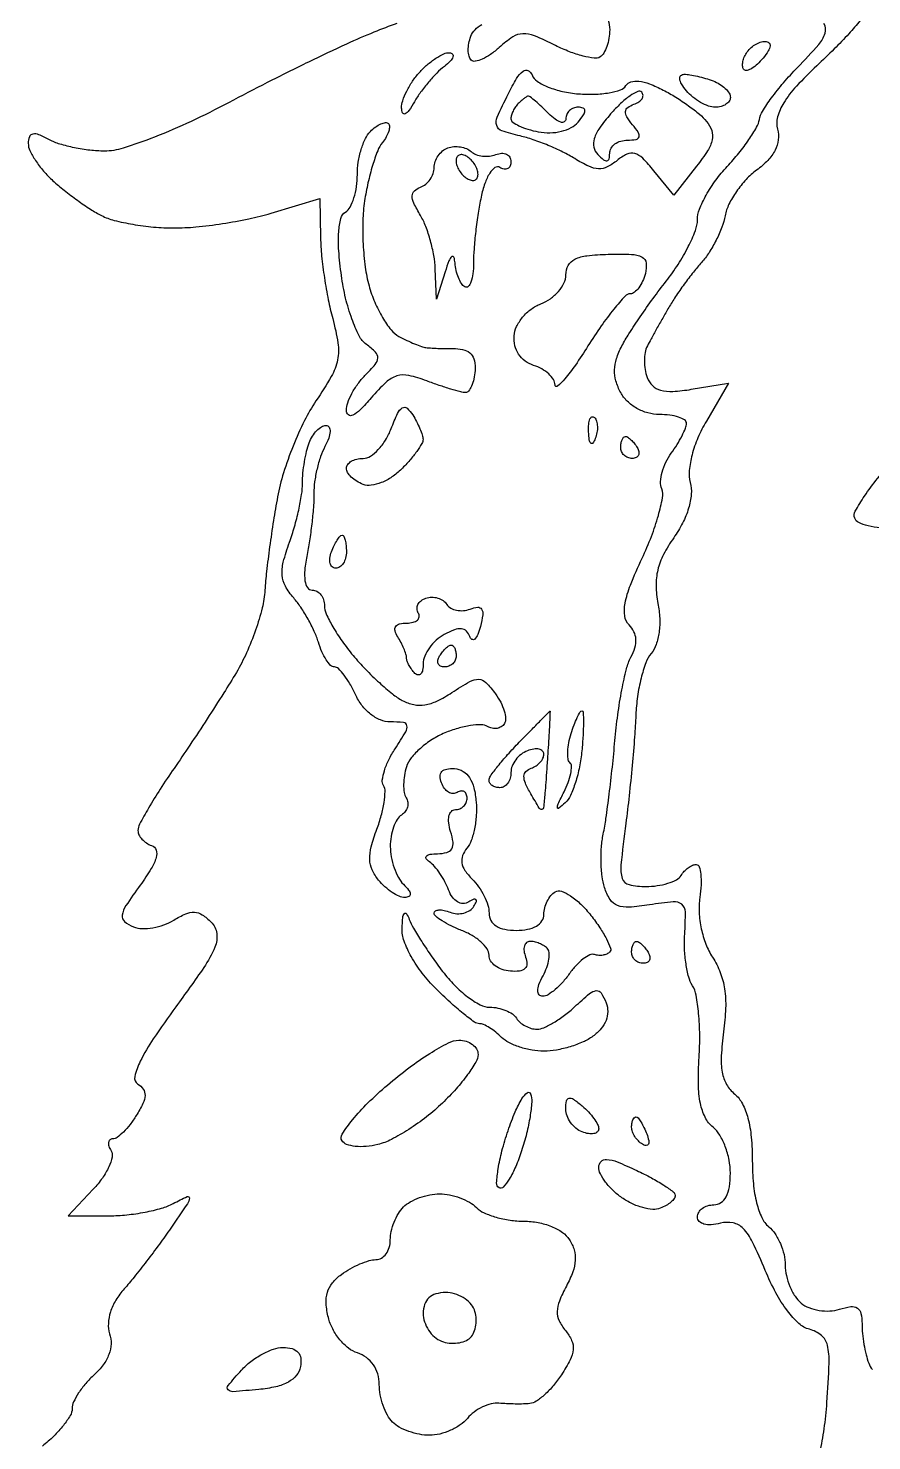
# Model space of a CAD drawing. Extents: x 0 to 102, y 0 to 135.
# Drawn here: x 8.12 to 14.63, y 97.08 to 107.97 of the extents above; entities that cross this region are included whole.
import ezdxf

# ---------------------------------------------------------------- set-up
doc = ezdxf.new("R2010")
doc.units = 0
doc.header["$MEASUREMENT"] = 0

msp = doc.modelspace()

# ---------------------------------------------------------------- linework, layer by layer
for points in [[(10.96507, 108.003513, 0.007412), (10.7865, 107.934819, 0.012709), (10.576501, 107.844177, 0.004603), (10.28297, 107.705236, 0.004561), (9.96427, 107.547168, 0.005415), (9.666354, 107.391928, -0.013749), (9.377325, 107.247392, -0.016186), (9.095922, 107.127141, -0.01592), (8.853107, 107.041348, -0.077102), (8.709042, 107.019, -0.02871), (8.597442, 107.025413, -0.022246), (8.477231, 107.044726, -0.02272), (8.366373, 107.072939, -0.049228), (8.285238, 107.106577, 0.02431), (8.203589, 107.145294, 0.141174), (8.156723, 107.150645, 0.267285), (8.130714, 107.129215, 0.090058), (8.1216, 107.079024, 0.112279), (8.13433, 107.023051, 0.034007), (8.177515, 106.946784, 0.032167), (8.239101, 106.865355, 0.030057), (8.31195, 106.790519, 0.017349), (8.398307, 106.717178, 0.012021), (8.500666, 106.640116, 0.012138), (8.602691, 106.570763, 0.02429), (8.687088, 106.521972, 0.056324), (8.783549, 106.485325, 0.020376), (8.92711, 106.454757, 0.019906), (9.088402, 106.433794, 0.022363), (9.244693, 106.4268, 0.02388), (9.41467, 106.434923, 0.013652), (9.618633, 106.460098, 0.013615), (9.822874, 106.496701, 0.021946), (9.994153, 106.540153), (10.370798, 106.653507), (10.375923, 106.349803, 0.021243), (10.384198, 106.21056, 0.011813), (10.405479, 106.041829, 0.011766), (10.435127, 105.871776, 0.018622), (10.469339, 105.727857, -0.029185), (10.509824, 105.540007, -0.088773), (10.506811, 105.409945, -0.079818), (10.458485, 105.281378, -0.020674), (10.340558, 105.093357, 0.035486), (10.25163, 104.941782, 0.019625), (10.163992, 104.745744, 0.019485), (10.090396, 104.539128, 0.029551), (10.044305, 104.3541, 0.007138), (10.012639, 104.170482, 0.005422), (9.982991, 103.968377, 0.005484), (9.959311, 103.778153, 0.012745), (9.94677, 103.635, -0.045932), (9.925454, 103.497412, -0.0222), (9.874464, 103.326474, -0.021802), (9.805099, 103.151736, -0.029189), (9.726394, 103.0005, -0.006356), (9.629194, 102.842289, -0.003141), (9.501939, 102.643716, -0.003116), (9.367313, 102.439317, -0.004551), (9.245985, 102.261118, 0.008498), (9.13935, 102.101808, 0.011693), (9.049376, 101.954889, 0.008478), (8.979786, 101.830229, 0.123673), (8.9676, 101.781718, 0.118017), (8.975441, 101.748961, 0.067814), (8.998664, 101.7154, 0.061742), (9.032915, 101.686154, 0.061308), (9.07335, 101.666073, -0.229352), (9.107603, 101.631546, -0.154251), (9.108983, 101.575016, -0.068641), (9.070399, 101.488323, -0.017943), (8.985248, 101.361612, 0.010385), (8.875174, 101.203042, 0.106646), (8.84622, 101.129171, 0.263696), (8.86417, 101.08069, 0.083729), (8.933004, 101.040037, 0.085614), (8.999506, 101.026861, 0.04697), (9.082575, 101.032609, 0.045013), (9.168302, 101.054766, 0.053892), (9.243325, 101.091059, -0.035156), (9.335607, 101.14004, -0.117558), (9.402517, 101.152467, -0.133487), (9.462869, 101.132748, -0.05109), (9.531959, 101.076498, -0.164643), (9.575376, 100.988655, -0.132788), (9.561509, 100.883695, -0.052473), (9.475253, 100.725891, -0.007376), (9.259386, 100.423409, 0.010513), (9.085716, 100.176799, 0.034117), (8.985604, 100.00369, 0.056163), (8.94342, 99.885904, 0.322789), (8.967343, 99.828159, -0.106358), (9.008807, 99.788314, -0.162411), (9.022064, 99.740667, -0.100632), (9.00582, 99.677377, -0.026615), (8.955047, 99.585538, -0.025573), (8.906803, 99.51642, -0.032233), (8.855079, 99.458033, -0.033831), (8.806946, 99.416346, -0.16295), (8.773057, 99.405, 0.171212), (8.751528, 99.397405, 0.189595), (8.74065, 99.378309, 0.119487), (8.74344, 99.348968, 0.055286), (8.759971, 99.314137, -0.194794), (8.768331, 99.265081, -0.054159), (8.742993, 99.189677, -0.046079), (8.693008, 99.103277, -0.034418), (8.623316, 99.018037), (8.430506, 98.8128), (8.746915, 98.8128, 0.025819), (8.88099, 98.819728, 0.021504), (9.022187, 98.840527, 0.02204), (9.149972, 98.870896, 0.05355), (9.239694, 98.907191, -0.014114), (9.346961, 98.96076, -0.581667), (9.364052, 98.948592, -0.12317), (9.348412, 98.905302, -0.002632), (9.220291, 98.716841, -0.007489), (9.133394, 98.594423, -0.005586), (9.034044, 98.461942, -0.005648), (8.937574, 98.339149, -0.012771), (8.861173, 98.248947, 0.046118), (8.797167, 98.162281, 0.057742), (8.755657, 98.071434, 0.064744), (8.739216, 97.983059, 0.090738), (8.749311, 97.903592, -0.087656), (8.759861, 97.824408, -0.07944), (8.743372, 97.743458, -0.070213), (8.699698, 97.663454, -0.048876), (8.630396, 97.587182, 0.031515), (8.565186, 97.520232, 0.033094), (8.510054, 97.446653, 0.035096), (8.471508, 97.377208, 0.109575), (8.46, 97.325328, -0.136101), (8.445242, 97.272115, -0.032856), (8.392616, 97.196298, -0.031317), (8.318414, 97.114224, -0.026656), (8.230608, 97.037241, 0.017838)], [(12.593369, 108.029451, -0.079844), (12.6054, 107.954593, -0.041429), (12.599903, 107.88837, -0.043611), (12.583567, 107.825128, -0.047769), (12.55962, 107.77365, -0.122187), (12.531076, 107.744451, -0.172546), (12.485957, 107.734747, -0.030447), (12.399565, 107.751429, -0.029849), (12.296193, 107.784691, -0.022942), (12.18775, 107.832712, 0.017097), (12.024301, 107.907386, 0.107608), (11.93464, 107.923698, 0.140016), (11.857704, 107.898828, 0.036189), (11.753955, 107.817772, -0.03144), (11.687026, 107.764453, -0.047511), (11.622227, 107.727789, -0.059545), (11.568396, 107.711079, -0.246689), (11.53693, 107.72087, -0.138157), (11.520472, 107.750236, -0.056199), (11.514756, 107.796108, -0.049861), (11.519494, 107.84984, -0.044734), (11.534793, 107.903651, -0.101834), (11.566748, 107.953573, -0.06679), (11.620656, 107.995851, -0.063256)], [(14.538129, 108.024825, -0.007708), (14.449056, 107.923682, -0.012327), (14.336711, 107.805976, -0.008393), (14.203477, 107.677489, 0.018328), (14.044979, 107.518442, 0.047922), (13.947286, 107.390264, 0.071228), (13.899899, 107.282201, 0.132472), (13.899174, 107.187202, -0.092946), (13.904961, 107.105152, -0.089465), (13.88086, 107.025377, -0.074523), (13.825368, 106.947749, -0.042711), (13.738343, 106.872031, 0.047668), (13.657311, 106.800106, 0.036067), (13.582716, 106.707388, 0.03694), (13.524939, 106.609128, 0.067167), (13.495372, 106.520963, -0.043433), (13.470188, 106.432134, -0.02616), (13.425971, 106.331875, -0.026081), (13.371153, 106.236096, -0.040918), (13.313487, 106.160831, 0.016892), (13.250698, 106.086555, 0.009782), (13.180081, 105.993361, 0.009769), (13.112833, 105.897009, 0.016177), (13.060379, 105.812867, 0.002258), (13.014278, 105.73246, 0.001961), (12.966673, 105.64778, 0.001973), (12.924183, 105.570787, 0.005801), (12.895767, 105.51735, 0.075284), (12.878646, 105.466847, 0.042298), (12.872681, 105.402207, 0.041066), (12.877752, 105.334377, 0.052475), (12.893948, 105.273874, 0.110068), (12.935487, 105.211248, 0.126921), (12.997767, 105.176134, 0.081141), (13.091731, 105.166804, 0.024484), (13.234773, 105.18288), (13.522748, 105.229612), (13.350771, 104.938132, 0.032404), (13.285462, 104.809006, 0.036526), (13.240355, 104.677512, 0.040153), (13.218891, 104.557636, 0.088402), (13.226251, 104.465174, -0.085487), (13.234051, 104.373869, -0.05107), (13.213694, 104.266511, -0.045468), (13.167869, 104.151885, -0.036913), (13.099235, 104.038669, 0.036268), (13.020907, 103.909838, 0.059162), (12.976435, 103.790084, 0.062538), (12.96266, 103.668132, 0.046274), (12.976888, 103.53301, -0.038017), (12.990847, 103.418592, -0.0448), (12.986033, 103.309611, -0.049999), (12.963697, 103.215736, -0.090046), (12.92498, 103.147023, 0.086086), (12.883937, 103.075503, 0.026406), (12.847431, 102.955977, 0.02556), (12.820044, 102.815482, 0.025428), (12.807076, 102.672684, -0.009108), (12.797334, 102.504714, -0.004031), (12.778646, 102.283319, -0.003988), (12.755078, 102.049017, -0.005364), (12.729768, 101.83725, 0.00592), (12.691799, 101.516544, 0.103944), (12.702315, 101.412925, 0.267245), (12.754765, 101.365012, 0.05454), (12.884671, 101.3508, 0.035655), (12.972083, 101.357041, 0.040126), (13.054235, 101.375651, 0.044003), (13.120219, 101.402846, 0.135404), (13.1553, 101.4354, -0.050346), (13.180116, 101.467762, -0.04777), (13.211307, 101.495149, -0.051402), (13.243868, 101.513894, -0.105298), (13.272541, 101.52, -0.326557), (13.295192, 101.50344, -0.049958), (13.307466, 101.445399, -0.039907), (13.309828, 101.363397, -0.023694), (13.300222, 101.266041, 0.049903), (13.294887, 101.150143, 0.039109), (13.311448, 101.025307, 0.039376), (13.347001, 100.905636, 0.053186), (13.398474, 100.805245, -0.05469), (13.457801, 100.688673, -0.053607), (13.490939, 100.561228, -0.045702), (13.499262, 100.412567, -0.025207), (13.483649, 100.231074, 0.019867), (13.46574, 100.04604, 0.058362), (13.47338, 99.918493, 0.085087), (13.507014, 99.82525, 0.090778), (13.56925, 99.750911, -0.102471), (13.62852, 99.676687, -0.052943), (13.67097, 99.565204, -0.041726), (13.696862, 99.418454, -0.022812), (13.7052, 99.2358, 0.023201), (13.713403, 99.059119, 0.038066), (13.738559, 98.911582, 0.046448), (13.778373, 98.798239, 0.112328), (13.8321, 98.7282, -0.073891), (13.880705, 98.673948, -0.044567), (13.921723, 98.597777, -0.043604), (13.949646, 98.512876, -0.057711), (13.959, 98.4321, 0.056081), (13.968061, 98.351571, 0.043335), (13.995084, 98.267413, 0.044499), (14.034783, 98.192309, 0.075864), (14.08184, 98.139369, 0.081783), (14.141603, 98.104392, 0.052308), (14.219491, 98.083522, 0.051047), (14.30256, 98.078926, 0.065242), (14.37794, 98.092411, -0.041503), (14.464697, 98.112211, -0.181789), (14.515159, 98.10102, -0.199741), (14.542904, 98.060346, -0.051125), (14.5512, 97.97942, 0.025157), (14.55493, 97.905341, 0.016983), (14.566284, 97.821474, 0.017135), (14.582847, 97.740928, 0.032346), (14.602551, 97.677619, 0.070559), (14.630986, 97.62646, 0.063449)], [(14.225677, 96.988421, 0.022634), (14.259388, 97.169672, 0.016607), (14.280907, 97.373041, 0.008267), (14.297881, 97.677607, 0.068215), (14.284465, 97.815376, 0.162578), (14.237646, 97.890782, 0.1097), (14.146796, 97.937424, -0.122161), (14.064438, 97.982298, -0.045941), (13.975547, 98.080246, -0.038287), (13.886952, 98.218889, -0.024558), (13.805052, 98.391523, 0.014162), (13.707036, 98.609723, 0.078025), (13.633806, 98.715341, 0.154762), (13.556774, 98.757597, 0.113083), (13.458598, 98.754595, -0.045664), (13.3891, 98.743057, -0.085384), (13.332516, 98.748569, -0.129498), (13.296015, 98.769712, -0.199643), (13.2822, 98.802933, -0.133328), (13.29198, 98.838957, -0.100509), (13.319477, 98.86965, -0.087528), (13.360608, 98.890302, -0.072803), (13.4091, 98.8974, 0.149189), (13.463483, 98.913996, 0.125119), (13.503825, 98.959124, 0.084072), (13.528297, 99.034797, 0.036272), (13.536, 99.140841, 0.048617), (13.526122, 99.242187, 0.041623), (13.496732, 99.345361, 0.043623), (13.453577, 99.435179, 0.085956), (13.402321, 99.495226, -0.103505), (13.341693, 99.571471, -0.067449), (13.305034, 99.67821, -0.046727), (13.289741, 99.826525, -0.017833), (13.295208, 100.034335, 0.01819), (13.299636, 100.207325, 0.020616), (13.291008, 100.373061, 0.020327), (13.27229, 100.512029, 0.097571), (13.243604, 100.586194, -0.07651), (13.21476, 100.652401, -0.027176), (13.193802, 100.753809, -0.026221), (13.182548, 100.869425, -0.02797), (13.183835, 100.983101, 0.019041), (13.188825, 101.154151, 0.220155), (13.160826, 101.213271, 0.200966), (13.096023, 101.233207, 0.01567), (12.91258, 101.20931, -0.022792), (12.754702, 101.191026, -0.109835), (12.66583, 101.204373, -0.159898), (12.608624, 101.251106, -0.065438), (12.565559, 101.343054, -0.046767), (12.546928, 101.428837, -0.02412), (12.539, 101.53849, -0.023749), (12.541697, 101.652981, -0.033021), (12.555706, 101.754551, 0.015233), (12.576811, 101.8756, 0.004546), (12.601686, 102.061442, 0.004555), (12.625833, 102.27075, 0.004913), (12.645511, 102.475256, -0.012543), (12.667703, 102.674033, -0.013594), (12.699388, 102.866153, -0.013172), (12.735259, 103.028865, -0.062097), (12.76954, 103.117945, 0.050442), (12.799724, 103.19125, 0.086876), (12.807374, 103.256627, 0.099), (12.792276, 103.314737, 0.083657), (12.755395, 103.366565, -0.163567), (12.721164, 103.435459, -0.082446), (12.723877, 103.533573, -0.047722), (12.765298, 103.673638, -0.013782), (12.855442, 103.880777, 0.017831), (12.927215, 104.049421, 0.022543), (12.980784, 104.210189, 0.021417), (13.013066, 104.34578, 0.140236), (13.006999, 104.414745, -0.107265), (12.998401, 104.470614, -0.049452), (13.01017, 104.543616, -0.045833), (13.038452, 104.62103, -0.047411), (13.080111, 104.691064, 0.018479), (13.125086, 104.757598, 0.020907), (13.163088, 104.824642, 0.020665), (13.19039, 104.883779, 0.098112), (13.1976, 104.92017, 0.257325), (13.183103, 104.946474, 0.061643), (13.136346, 104.968499, 0.048195), (13.068961, 104.983622, 0.031126), (12.989077, 104.9886, -0.06707), (12.899528, 105.000666, -0.061821), (12.813669, 105.036096, -0.063312), (12.740957, 105.09038, -0.078068), (12.69, 105.1578, -0.053118), (12.653738, 105.247219, -0.076369), (12.642961, 105.331834, -0.072203), (12.65796, 105.41925, -0.042249), (12.699265, 105.51735, -0.02181), (12.753921, 105.611369, -0.007537), (12.840719, 105.74234, -0.007472), (12.940839, 105.883991, -0.008606), (13.040641, 106.015974, 0.023581), (13.133098, 106.14617, 0.024783), (13.211242, 106.282403, 0.025427), (13.266482, 106.405971, 0.09265), (13.2822, 106.490071, -0.09568), (13.297738, 106.570523, -0.031968), (13.349607, 106.679152, -0.030459), (13.423851, 106.79491, -0.03038), (13.51167, 106.900896, 0.017966), (13.600868, 107.003267, 0.020019), (13.679159, 107.108248, 0.019793), (13.738305, 107.202343, 0.091451), (13.75961, 107.262726, -0.101393), (13.782875, 107.324744, -0.017777), (13.853275, 107.428415, -0.018639), (13.946106, 107.545739, -0.015785), (14.052534, 107.662718, 0.010595), (14.217682, 107.840493, 0.108977), (14.266348, 107.927435, 0.205956), (14.257837, 108.002414, 0.05413)]]:
    msp.add_lwpolyline(points, format="xyb")
for points in [[(13.805152, 107.865, -0.176123), (13.833319, 107.854761, -0.256649), (13.842687, 107.830679, -0.110288), (13.82799, 107.790557, -0.030483), (13.788103, 107.736056, -0.030935), (13.744289, 107.689454, -0.05004), (13.701152, 107.656361, -0.066988), (13.664823, 107.640112, -0.274667), (13.642373, 107.645827, -0.161573), (13.631624, 107.66725, -0.069134), (13.631411, 107.699675, -0.058241), (13.640952, 107.737386, -0.04739), (13.659421, 107.774771, -0.0641), (13.687423, 107.809286, -0.051744), (13.725232, 107.838495, -0.053409), (13.766615, 107.858366, -0.085443)], [(11.370662, 107.777709, -0.20794), (11.393107, 107.767168, -0.278545), (11.397007, 107.745536, -0.104162), (11.375296, 107.711852, -0.032914), (11.330259, 107.671959, 0.034194), (11.272295, 107.620352, 0.018343), (11.207794, 107.549471, 0.018184), (11.147022, 107.472012, 0.027053), (11.100181, 107.3997, -0.019298), (11.057534, 107.33157, -0.129734), (11.027671, 107.305647, -0.430818), (11.008715, 107.312711, -0.095061), (11.000573, 107.350739, -0.087025), (11.009312, 107.40771, -0.034442), (11.039884, 107.481103, -0.032788), (11.084621, 107.557615, -0.035244), (11.138012, 107.625689, -0.030789), (11.198423, 107.684699, -0.033345), (11.264108, 107.734163, -0.035435), (11.325577, 107.768381, -0.117065)], [(12.006376, 107.606347, 0.153587), (12.046594, 107.557364, 0.048255), (12.13163, 107.512865, 0.042666), (12.242612, 107.478485, 0.034532), (12.366014, 107.460329, 0.027176), (12.488843, 107.457539, 0.035004), (12.601129, 107.468988, 0.037612), (12.68974, 107.49131, 0.175586), (12.730365, 107.523469, -0.185874), (12.769131, 107.552918, -0.10017), (12.829781, 107.55793, -0.063691), (12.912721, 107.537242, -0.026405), (13.018213, 107.489568, -0.02011), (13.11514, 107.434397, -0.017093), (13.212864, 107.368701, -0.017433), (13.297757, 107.302692, -0.045607), (13.352245, 107.248038, -0.091544), (13.392029, 107.176937, -0.137291), (13.395894, 107.106347, -0.088927), (13.360803, 107.022315, -0.023394), (13.275779, 106.903152), (13.099291, 106.678785), (12.946642, 106.867299, 0.025265), (12.859763, 106.964149, 0.129375), (12.798037, 107.000463, 0.182443), (12.738132, 106.995271, 0.061415), (12.663058, 106.947146, -0.057462), (12.586919, 106.897487, -0.127027), (12.519562, 106.883101, -0.101025), (12.443675, 106.901964, -0.028395), (12.336112, 106.960975, 0.025985), (12.244684, 107.011708, 0.015501), (12.13124, 107.062866, 0.015497), (12.014753, 107.106932, 0.025806), (11.913927, 107.135821, -0.02277), (11.773398, 107.175167, -0.248962), (11.734117, 107.216145, -0.175699), (11.73876, 107.280899, -0.010829), (11.822503, 107.458283, -0.017214), (11.887967, 107.578925, -0.090565), (11.937022, 107.635741, -0.290891), (11.975046, 107.640009, -0.185525)], [(13.180322, 107.6112, -0.040834), (13.223375, 107.607678, -0.016054), (13.281809, 107.596116, -0.015764), (13.344492, 107.579509, -0.018978), (13.402181, 107.559849, -0.045844), (13.453376, 107.53461, -0.052351), (13.496691, 107.501389, -0.059761), (13.526375, 107.465609, -0.144282), (13.536, 107.432949, -0.15213), (13.527026, 107.404137, -0.098254), (13.501766, 107.379592, -0.08107), (13.464018, 107.363035, -0.062978), (13.419459, 107.3574, -0.086594), (13.367203, 107.366518, -0.04354), (13.306215, 107.394677, -0.041499), (13.246509, 107.435744, -0.048188), (13.1976, 107.4843, -0.032471), (13.159567, 107.536705, -0.1073), (13.145058, 107.576564, -0.244702), (13.153759, 107.600803, -0.188738)], [(12.852769, 107.472099, 0.322708), (12.821662, 107.478583, 0.04718), (12.762102, 107.445024, 0.038708), (12.689468, 107.385711, 0.023238), (12.612548, 107.305132, 0.024557), (12.527276, 107.196742, 0.077574), (12.48615, 107.114286, 0.130227), (12.482935, 107.048478, 0.144805), (12.51323, 106.99273, 0.026806), (12.557537, 106.952935, 0.197327), (12.58425, 106.945005, 0.32094), (12.600517, 106.959337, 0.056931), (12.6054, 107.00208, -0.13417), (12.615979, 107.040794, -0.100455), (12.64572, 107.073779, -0.087241), (12.690207, 107.095974, -0.072312), (12.742659, 107.1036, 0.037264), (12.808883, 107.108542, 0.283783), (12.831724, 107.12786, 0.229616), (12.827238, 107.160731, 0.026423), (12.781428, 107.222273, -0.03274), (12.737267, 107.283189, -0.158858), (12.726977, 107.324047, -0.224106), (12.744131, 107.354766, -0.069674), (12.792219, 107.379891, 0.057252), (12.8305, 107.398701, 0.105047), (12.855084, 107.423042, 0.154654), (12.8623, 107.448701, 0.178945)], [(11.978957, 107.442, 0.134849), (11.967071, 107.438735, 0.02163), (11.946741, 107.425433, 0.022582), (11.923618, 107.407195, 0.018106), (11.9004, 107.3856, 0.046772), (11.878814, 107.359548, 0.037364), (11.860567, 107.327955, 0.038614), (11.848052, 107.295867, 0.073804), (11.844, 107.268562, 0.242382), (11.8574, 107.242545, 0.043336), (11.90597, 107.213891, 0.038312), (11.974153, 107.187462, 0.026086), (12.054963, 107.167597, 0.053014), (12.144431, 107.160158, 0.05411), (12.232827, 107.171813, 0.058895), (12.308879, 107.200167, 0.101234), (12.361422, 107.242334, 0.022603), (12.40393, 107.298539, 0.150537), (12.4143, 107.331652, 0.319449), (12.400844, 107.350752, 0.084866), (12.361959, 107.3574, 0.094386), (12.325712, 107.350496, 0.09673), (12.294894, 107.330774, 0.098961), (12.274265, 107.301344, 0.103894), (12.267, 107.266757, -0.262054), (12.254751, 107.244992, -0.216722), (12.227948, 107.241793, -0.08714), (12.185199, 107.264151, -0.032428), (12.134057, 107.309057, 0.007767), (12.08151, 107.359996, 0.011426), (12.033658, 107.402948, 0.006893), (11.992608, 107.437163, 0.171928)], [(10.898666, 107.231134, -0.209587), (10.907489, 107.208533, -0.066246), (10.9011, 107.172035, -0.0531), (10.88214, 107.128613, -0.03765), (10.852405, 107.084494, 0.074625), (10.816185, 107.021138, 0.018577), (10.777029, 106.908015, 0.018574), (10.741472, 106.773772, 0.017697), (10.715317, 106.635083, 0.031139), (10.701652, 106.481504, 0.019769), (10.703995, 106.301861, 0.019848), (10.72036, 106.125006, 0.034374), (10.74977, 105.980428, 0.032944), (10.793493, 105.854936, 0.033231), (10.853216, 105.736653, 0.03518), (10.91909, 105.641255, 0.10153), (10.980552, 105.590138, 0.012368), (11.04047, 105.559953, 0.012798), (11.101136, 105.533128, 0.012593), (11.15475, 105.512607, 0.052456), (11.18835, 105.504543, 0.019019), (11.223113, 105.501311, 0.004499), (11.28132, 105.498651, 0.004624), (11.348323, 105.496813, 0.004544), (11.415742, 105.4962, -0.072082), (11.487744, 105.485766, -0.139316), (11.536521, 105.454866, -0.135492), (11.562593, 105.402232, -0.066539), (11.566939, 105.327, -0.034024), (11.557595, 105.262201, -0.050101), (11.539992, 105.207503, -0.062975), (11.517464, 105.169684, -0.230919), (11.493104, 105.1578, -0.065253), (11.456642, 105.162579, -0.008262), (11.380167, 105.184335, -0.009579), (11.289869, 105.213544, -0.007828), (11.194421, 105.248133, 0.036649), (11.05641, 105.289326, 0.129414), (10.96473, 105.2856, 0.115061), (10.880698, 105.236689, 0.026055), (10.765914, 105.116515, -0.017371), (10.681325, 105.02482, -0.081043), (10.623387, 104.982645, -0.299355), (10.590784, 104.986386, -0.222261), (10.575, 105.02014, -0.085769), (10.585076, 105.078445, -0.036862), (10.617083, 105.15091, -0.035083), (10.66344, 105.22489, -0.038896), (10.718263, 105.288977, 0.020762), (10.797605, 105.375197, 0.166033), (10.817023, 105.424775, 0.212543), (10.799568, 105.469168, 0.036504), (10.728897, 105.529221, -0.119537), (10.673804, 105.594433, -0.028968), (10.617715, 105.725047, -0.028074), (10.569224, 105.886623, -0.024692), (10.53665, 106.059677, -0.015656), (10.516499, 106.250215, -0.034666), (10.515804, 106.396273, -0.045505), (10.532073, 106.500052, -0.195115), (10.568316, 106.549569, 0.134049), (10.603434, 106.587212, 0.04442), (10.632785, 106.65753, 0.040489), (10.652864, 106.744974, 0.036208), (10.6596, 106.837873, -0.038362), (10.666986, 106.933996, -0.034888), (10.689007, 107.03105, -0.036685), (10.721255, 107.115138, -0.08668), (10.75971, 107.16987, -0.036958), (10.800887, 107.205371, -0.055653), (10.841824, 107.229162, -0.072995), (10.876509, 107.238743, -0.231295)], [(11.537059, 107.015036, 0.096402), (11.57389, 106.992542, 0.059446), (11.6234, 106.980567, 0.056577), (11.677334, 106.980269, 0.064815), (11.727409, 106.992362, -0.076139), (11.771969, 107.002066, -0.124512), (11.809751, 106.994983, -0.152158), (11.834717, 106.972412, -0.134231), (11.844, 106.938458, -0.097225), (11.837414, 106.904907, -0.174824), (11.818857, 106.88433, -0.170759), (11.791072, 106.880058, -0.09223), (11.758406, 106.892714, 0.302127), (11.720874, 106.891466, 0.096439), (11.6805, 106.848855, 0.059065), (11.642693, 106.770226, 0.030651), (11.61371, 106.665057, 0.013671), (11.591111, 106.541069, 0.009553), (11.572147, 106.400227, 0.009645), (11.559146, 106.264428, 0.019711), (11.555215, 106.157481, -0.028268), (11.550676, 106.07328, -0.058955), (11.535842, 106.009386, -0.111477), (11.513922, 105.975034, -0.346547), (11.488411, 105.972123, -0.112387), (11.461928, 105.998187, -0.045018), (11.438325, 106.04357, -0.041606), (11.420778, 106.099027, -0.041121), (11.412567, 106.156843, 0.063158), (11.404288, 106.201074, 0.543596), (11.388326, 106.205385, 0.119147), (11.366018, 106.172888, 0.01362), (11.3364, 106.0884), (11.268666, 105.8769), (11.260233, 106.110698, 0.035008), (11.249313, 106.21329, 0.023445), (11.223213, 106.32843, 0.023646), (11.18721, 106.438144, 0.042274), (11.14605, 106.523601, -0.021008), (11.095512, 106.618044, -0.112809), (11.0826, 106.674545, -0.209739), (11.099309, 106.712626, -0.099419), (11.14605, 106.741003, 0.085886), (11.186473, 106.764084, 0.067601), (11.220736, 106.801185, 0.067546), (11.243886, 106.846117, 0.085425), (11.2518, 106.8921, -0.085339), (11.259712, 106.938119, -0.067259), (11.282864, 106.983155, -0.067287), (11.317127, 107.020414, -0.08557), (11.35755, 107.043675, -0.070562), (11.403478, 107.053491, -0.05703), (11.453903, 107.051257, -0.058561), (11.501011, 107.037955, -0.087296)], [(11.5056, 106.9767, 0.076764), (11.47325, 106.99039, 0.154201), (11.445851, 106.988776, 0.186277), (11.427704, 106.97243, 0.117858), (11.421, 106.944386, 0.085235), (11.427221, 106.908158, 0.053414), (11.445851, 106.869278, 0.051777), (11.473238, 106.833773, 0.064269), (11.5056, 106.8075, 0.076764), (11.53795, 106.79381, 0.154201), (11.565349, 106.795424, 0.186277), (11.583496, 106.81177, 0.117858), (11.5902, 106.839814, 0.085235), (11.583979, 106.876042, 0.053414), (11.565349, 106.914922, 0.051777), (11.537962, 106.950427, 0.064269)], [(12.594355, 106.223609, -0.014236), (12.774382, 106.223059, -0.112002), (12.854746, 106.202145, -0.250544), (12.886208, 106.156367, -0.091992), (12.880355, 106.075559, -0.042007), (12.859206, 106.015724, -0.053143), (12.82957, 105.965131, -0.063102), (12.796421, 105.930401, -0.172337), (12.764888, 105.9192, 0.211229), (12.724169, 105.901194, 0.013793), (12.638091, 105.801157, 0.01814), (12.540064, 105.671314, 0.012418), (12.437963, 105.51735, -0.010785), (12.340875, 105.369903, -0.023918), (12.25927, 105.262933, -0.042816), (12.203186, 105.206816, -0.632133), (12.184007, 105.215549, 0.138145), (12.171413, 105.257661, 0.065599), (12.134801, 105.301466, 0.057545), (12.081466, 105.340243, 0.051634), (12.018754, 105.367537, -0.081413), (11.952936, 105.400954, -0.088189), (11.903317, 105.452888, -0.087442), (11.874346, 105.519138, -0.078407), (11.868251, 105.59394, -0.093447), (11.887572, 105.666124, -0.061474), (11.934158, 105.738695, -0.059135), (11.999479, 105.800678, -0.069544), (12.074196, 105.841708, 0.06286), (12.147933, 105.880932, 0.061039), (12.210432, 105.937584, 0.066188), (12.252854, 106.002287, 0.112113), (12.267233, 106.065156, -0.124733), (12.28578, 106.13787, -0.156714), (12.335821, 106.18562, -0.086163), (12.430324, 106.212711, -0.020468)], [(11.086162, 104.985733, -0.020053), (11.116284, 104.933591, -0.020402), (11.141946, 104.879496, -0.020681), (11.16032, 104.8308, -0.074896), (11.165905, 104.79825, -0.140458), (11.156834, 104.76397, -0.021467), (11.117681, 104.7043, -0.022587), (11.063876, 104.636217, -0.017863), (10.999919, 104.567519, -0.049224), (10.926352, 104.507168, -0.052518), (10.843931, 104.463868, -0.058653), (10.76531, 104.442817, -0.128411), (10.703819, 104.44967, -0.047595), (10.65454, 104.474179, -0.053459), (10.612841, 104.506774, -0.060807), (10.584312, 104.542122, -0.140307), (10.575, 104.574651, -0.166881), (10.584895, 104.603472, -0.095172), (10.612892, 104.628008, -0.07603), (10.654654, 104.644594, -0.056632), (10.703994, 104.6502, 0.145097), (10.759736, 104.666724, 0.05985), (10.820759, 104.717699, 0.052369), (10.877379, 104.792075, 0.045709), (10.920351, 104.879983, -0.016363), (10.969451, 104.997409, -0.144569), (11.00594, 105.039357, -0.332477), (11.042469, 105.036641, -0.072793)], [(12.487313, 104.965687, -0.126455), (12.503661, 104.938029, -0.060344), (12.510358, 104.896972, -0.05415), (12.507192, 104.849803, -0.051402), (12.493991, 104.803537, -0.054073), (12.475248, 104.768287, -0.470617), (12.45983, 104.766828, -0.168741), (12.447874, 104.791511, -0.018894), (12.442879, 104.85465, -0.028489), (12.443809, 104.913547, -0.077125), (12.453176, 104.954154, -0.208169), (12.468797, 104.969597, -0.296942)], [(10.417828, 104.904, -0.264699), (10.44128, 104.890649, -0.148241), (10.449364, 104.857814, -0.076728), (10.438496, 104.805828, -0.033048), (10.409199, 104.74115, 0.040948), (10.375947, 104.66455, 0.02396), (10.348309, 104.568357, 0.023848), (10.329758, 104.468784, 0.037011), (10.324301, 104.3816, -0.021184), (10.321374, 104.286875, -0.009309), (10.309862, 104.161914, -0.009194), (10.292716, 104.029611, -0.012177), (10.271977, 103.90995, 0.022898), (10.253963, 103.790898, 0.061956), (10.255614, 103.705627, 0.113181), (10.275475, 103.654195, 0.249192), (10.311598, 103.635, -0.126981), (10.347523, 103.625727, -0.100762), (10.378128, 103.59963, -0.089665), (10.398702, 103.560592, -0.076696), (10.4058, 103.514591, 0.107641), (10.419508, 103.451656, 0.023542), (10.470609, 103.352531, 0.023479), (10.541971, 103.2412, 0.020639), (10.626425, 103.131984, 0.017134), (10.722576, 103.025354, 0.015484), (10.82901, 102.921777, 0.015721), (10.93013, 102.834968, 0.046673), (11.006263, 102.784578, 0.071378), (11.093853, 102.752716, 0.09123), (11.17954, 102.750624, 0.073878), (11.273579, 102.780232, 0.031891), (11.388094, 102.845235, -0.014574), (11.527855, 102.931095, -0.138704), (11.595188, 102.948009, -0.19568), (11.650199, 102.923704, -0.034243), (11.724646, 102.835287, -0.03866), (11.764896, 102.770237, -0.046673), (11.791765, 102.703648, -0.053319), (11.802646, 102.645089, -0.159008), (11.793144, 102.605957, -0.113312), (11.769374, 102.581892, -0.10026), (11.736421, 102.56926, -0.094043), (11.699315, 102.570052, -0.086388), (11.663848, 102.584269, 0.142172), (11.615533, 102.597699, 0.034818), (11.532394, 102.590955, 0.032871), (11.43439, 102.569424, 0.027688), (11.334107, 102.53425, 0.042949), (11.236289, 102.483506, 0.039485), (11.145598, 102.415513, 0.041854), (11.074505, 102.341443, 0.093749), (11.037653, 102.273059, 0.038177), (11.02193, 102.206214, 0.037192), (11.01637, 102.137165, 0.039627), (11.020865, 102.075879, 0.100625), (11.036219, 102.034203, -0.10732), (11.048381, 101.999796, -0.099532), (11.045668, 101.962438, -0.095796), (11.028467, 101.927885, -0.091331), (10.99938, 101.901553, 0.122022), (10.96636, 101.867797, 0.047811), (10.938657, 101.808333, 0.043653), (10.919759, 101.735294, 0.041507), (10.9134, 101.658827, 0.046611), (10.920877, 101.57879, 0.037328), (10.943222, 101.49511, 0.038592), (10.975991, 101.420267, 0.074024), (11.01492, 101.36772, -0.029119), (11.054625, 101.3231, -0.142776), (11.067175, 101.292157, -0.315231), (11.056713, 101.273411, -0.11323), (11.025279, 101.2662, -0.107031), (10.982546, 101.275453, -0.03949), (10.928306, 101.305469, -0.036915), (10.872356, 101.348728, -0.036542), (10.823171, 101.399882, -0.067503), (10.773688, 101.479176, -0.097808), (10.755072, 101.559358, -0.07388), (10.766238, 101.656568, -0.024772), (10.810143, 101.79298, 0.023539), (10.844187, 101.897864, 0.028975), (10.865514, 101.998494, 0.02966), (10.873264, 102.082852, 0.147527), (10.861139, 102.128318, -0.173712), (10.851997, 102.171297, -0.042596), (10.867991, 102.242974, -0.038559), (10.901686, 102.326904, -0.030306), (10.950358, 102.41202, 0.009048), (11.033451, 102.543985, 0.181773), (11.042005, 102.58989, 0.334384), (11.015638, 102.614454, 0.026161), (10.913537, 102.6198, -0.097209), (10.837229, 102.634777, -0.069634), (10.761866, 102.678596, -0.063442), (10.695121, 102.746285, -0.056094), (10.644207, 102.8313, 0.023863), (10.602529, 102.912294, 0.032446), (10.556961, 102.980672, 0.033879), (10.513724, 103.029926, 0.198194), (10.482521, 103.0428, -0.206049), (10.453504, 103.055288, -0.045802), (10.41935, 103.098715, -0.04036), (10.386187, 103.160263, -0.029444), (10.359194, 103.23315, 0.033374), (10.327385, 103.317016, 0.020071), (10.279223, 103.411975, 0.020057), (10.223491, 103.502951, 0.032802), (10.168407, 103.574616, -0.05393), (10.10437, 103.665628, -0.107981), (10.079323, 103.74948, -0.082985), (10.088483, 103.850468, -0.022736), (10.136113, 104.003622, 0.017639), (10.174585, 104.123025, 0.014804), (10.207082, 104.252001, 0.01506), (10.229736, 104.371667, 0.039265), (10.2366, 104.458937, -0.024038), (10.240338, 104.536645, -0.016847), (10.251684, 104.623553, -0.017043), (10.26824, 104.706242, -0.033695), (10.287951, 104.770181, -0.047622), (10.313415, 104.821372, -0.053475), (10.347285, 104.864691, -0.060822), (10.384019, 104.894326, -0.140249)], [(15.346273, 104.859573, -0.031117), (15.44769, 104.783708, -0.100652), (15.499383, 104.71788, -0.145321), (15.511186, 104.651687, -0.095091), (15.487984, 104.577156, -0.035489), (15.447181, 104.512412, -0.015516), (15.384569, 104.432452, -0.015265), (15.31256, 104.351319, -0.019709), (15.241407, 104.281633, -0.059675), (15.156104, 104.221203, -0.033549), (15.040555, 104.1682, -0.032991), (14.914952, 104.129753, -0.045768), (14.798436, 104.11338, -0.03148), (14.692146, 104.114953, -0.042506), (14.597315, 104.13052, -0.048902), (14.525498, 104.156361, -0.199166), (14.495032, 104.190097, -0.215733), (14.499526, 104.243694, -0.020166), (14.57037, 104.359523, -0.023036), (14.670983, 104.495988, -0.016028), (14.796292, 104.640768, -0.008032), (15.016031, 104.871246, -0.104008), (15.114386, 104.93652, -0.198751), (15.205406, 104.935269, -0.043504)], [(12.727307, 104.8194, -0.151918), (12.745135, 104.813855, -0.038439), (12.769014, 104.794549, -0.035638), (12.794143, 104.767183, -0.029505), (12.8169, 104.7348, -0.082592), (12.830141, 104.702474, -0.161196), (12.827509, 104.675051, -0.182303), (12.809621, 104.656823, -0.108972), (12.779593, 104.6502, -0.093332), (12.745393, 104.65664, -0.09642), (12.716318, 104.675051, -0.099167), (12.696858, 104.70252, -0.105053), (12.69, 104.7348, -0.042167), (12.692736, 104.767189, -0.061769), (12.700959, 104.794549, -0.081139), (12.713041, 104.813101, -0.210953)], [(10.541751, 104.058, -0.289661), (10.554605, 104.049871, -0.046727), (10.565233, 104.020723, -0.039339), (10.572591, 103.97973, -0.024748), (10.575, 103.9311, -0.062722), (10.568889, 103.882579, -0.08088), (10.550929, 103.841477, -0.098158), (10.524307, 103.813971, -0.152681), (10.493055, 103.8042, -0.184534), (10.465934, 103.814562, -0.147206), (10.449486, 103.841477, -0.100118), (10.447158, 103.882509, -0.055937), (10.459806, 103.9311, -0.02136), (10.480882, 103.979708, -0.030395), (10.503965, 104.020723, -0.030693), (10.525989, 104.05063, -0.222225)], [(11.349012, 103.525387, 0.120687), (11.379474, 103.496842, 0.079274), (11.424765, 103.480078, 0.071898), (11.477566, 103.477292, 0.069005), (11.529786, 103.489443, -0.067914), (11.587775, 103.503068, -0.291778), (11.617912, 103.48766, -0.172035), (11.626282, 103.444054, -0.026177), (11.608097, 103.355902, -0.028823), (11.587503, 103.292356, -0.108526), (11.564439, 103.257703, -0.339808), (11.543537, 103.255348, -0.178389), (11.526248, 103.276956, 0.114789), (11.500562, 103.318819, 0.179584), (11.46269, 103.336488, 0.111726), (11.408032, 103.328708, 0.031879), (11.329575, 103.292948, 0.05986), (11.267474, 103.249454, 0.053793), (11.214898, 103.19103, 0.057098), (11.179116, 103.127241, 0.099611), (11.1672, 103.068023, -0.044832), (11.162824, 103.019314, -0.132206), (11.148562, 102.989183, -0.259163), (11.127715, 102.981368, -0.160579), (11.10375, 102.99345, -0.03841), (11.079373, 103.021891, -0.034146), (11.058558, 103.054829, -0.035764), (11.043965, 103.087176, -0.082522), (11.039005, 103.1133, 0.073091), (11.034112, 103.141991, 0.021152), (11.018365, 103.184197, 0.020785), (10.996358, 103.230824, 0.020802), (10.970562, 103.27545, -0.074672), (10.95045, 103.320892, -0.215914), (10.955729, 103.354086, -0.190824), (10.985238, 103.37474, -0.058459), (11.0403, 103.3812, 0.056896), (11.089306, 103.386795, 0.122591), (11.122928, 103.403929, 0.19046), (11.136088, 103.429261, 0.165558), (11.129366, 103.458574, -0.12951), (11.1195, 103.490928, -0.128566), (11.126812, 103.524042, -0.11132), (11.15084, 103.552873, -0.080323), (11.187823, 103.572789, -0.081315), (11.23256, 103.580533, -0.073922), (11.279011, 103.574061, -0.076699), (11.320027, 103.554797, -0.100569)], [(11.383693, 103.212, -0.210953), (11.397959, 103.205701, -0.081139), (11.410041, 103.187149, -0.061769), (11.418264, 103.159789, -0.042167), (11.421, 103.1274, -0.105053), (11.414142, 103.09512, -0.099167), (11.394682, 103.067651, -0.09642), (11.365607, 103.04924, -0.093332), (11.331407, 103.0428, -0.108972), (11.301379, 103.049423, -0.182303), (11.283491, 103.067651, -0.161196), (11.280859, 103.095074, -0.082592), (11.2941, 103.1274, -0.029505), (11.316857, 103.159783, -0.035638), (11.341986, 103.187149, -0.038439), (11.365865, 103.206455, -0.151918)], [(12.144031, 102.70205, -0.596967), (12.145527, 102.701158, -0.000325), (12.142644, 102.635369, -0.00258), (12.138943, 102.560801, -0.001521), (12.13379, 102.47175, -0.001136), (12.127379, 102.370308, -0.000831), (12.119821, 102.257738, -0.00084), (12.112305, 102.151142, -0.001861), (12.106136, 102.0699, -0.006223), (12.09575, 101.957273, -0.372153), (12.081938, 101.944305, -0.27376), (12.062651, 101.95467, -0.00439), (11.997109, 102.065394, -0.026148), (11.955196, 102.147214, -0.108966), (11.944038, 102.201141, -0.194022), (11.959334, 102.237696, -0.117904), (11.999682, 102.262794, 0.063929), (12.037195, 102.280889, 0.063671), (12.068978, 102.307893, 0.069558), (12.090499, 102.33932, 0.115903), (12.0978, 102.370395, 0.203903), (12.087407, 102.394821, 0.14159), (12.060523, 102.408985, 0.092157), (12.019512, 102.409797, 0.050645), (11.9709, 102.396594, 0.074185), (11.922388, 102.36917, 0.064359), (11.881277, 102.327584, 0.06686), (11.853467, 102.27874, 0.096313), (11.844, 102.230049, -0.070083), (11.837656, 102.185009, -0.085896), (11.819149, 102.146818, -0.100138), (11.791661, 102.121284, -0.138107), (11.7594, 102.1122, -0.064853), (11.727057, 102.116413, -0.082425), (11.699651, 102.128767, -0.098894), (11.681318, 102.147092, -0.148195), (11.6748, 102.1686, -0.15698), (11.68545, 102.201687, -0.011752), (11.743141, 102.278154, -0.015354), (11.818331, 102.367323, -0.011036), (11.90745, 102.46235, -0.000327), (11.996931, 102.55352, -0.000535), (12.072914, 102.630669, -0.000046), (12.141139, 102.699781, -0.063323)], [(12.391182, 102.7044, -0.405263), (12.401505, 102.694389, -0.008007), (12.402682, 102.614001, -0.014308), (12.399702, 102.514663, -0.008519), (12.39076, 102.396659, -0.02663), (12.372431, 102.271947, -0.027779), (12.341116, 102.151672, -0.028869), (12.302482, 102.051465, -0.098115), (12.261923, 101.994809, -0.020597), (12.214313, 101.953662, -0.594553), (12.202467, 101.958688, -0.137589), (12.207609, 101.987473, -0.00598), (12.253668, 102.079927, 0.029464), (12.285442, 102.151997, 0.0401), (12.304808, 102.220326, 0.045332), (12.310729, 102.276291, 0.202766), (12.298599, 102.306201, -0.166828), (12.284091, 102.335871, -0.040806), (12.281741, 102.391004, -0.037326), (12.289401, 102.458157, -0.029794), (12.307276, 102.528825, -0.013653), (12.330673, 102.59611, -0.020968), (12.35491, 102.652825, -0.016526), (12.377542, 102.696419, -0.271086)], [(11.409093, 102.259036, -0.117485), (11.474841, 102.238041, -0.114236), (11.524854, 102.1895, -0.084953), (11.558405, 102.110878, -0.039469), (11.575583, 102.000907, -0.035151), (11.576175, 101.898418, -0.033103), (11.562549, 101.794738, -0.034836), (11.537932, 101.704566, -0.089381), (11.504782, 101.645914, 0.081202), (11.47106, 101.588449, 0.134828), (11.465456, 101.532922, 0.110742), (11.489281, 101.474637, 0.044222), (11.54498, 101.408106, -0.044786), (11.594663, 101.348625, -0.036889), (11.636665, 101.277368, -0.038308), (11.665513, 101.205624, -0.076581), (11.6748, 101.145343, 0.127949), (11.68941, 101.089183, 0.125808), (11.729598, 101.046844, 0.094027), (11.795932, 101.020836, 0.046573), (11.8863, 101.0124, 0.047734), (11.972698, 101.020667, 0.083213), (12.039956, 101.045741, 0.111514), (12.082417, 101.084902, 0.15208), (12.0978, 101.134307, -0.064126), (12.104325, 101.184972, -0.051749), (12.123649, 101.23638, -0.05341), (12.152113, 101.280819, -0.085411), (12.185796, 101.310599, -0.231855), (12.232499, 101.315186, -0.057622), (12.302861, 101.279191, -0.046987), (12.382721, 101.214363, -0.032135), (12.460746, 101.12731, -0.018853), (12.529327, 101.033015, -0.029312), (12.580357, 100.94642, -0.028949), (12.611616, 100.875666, -0.287466), (12.6054, 100.845268, -0.099816), (12.583736, 100.830118, -0.061098), (12.553747, 100.821193, -0.057778), (12.520461, 100.819467, -0.06462), (12.488961, 100.825613, 0.193513), (12.45219, 100.823384, 0.051588), (12.401054, 100.792318, 0.044413), (12.34558, 100.74189, 0.03332), (12.293814, 100.677563, -0.029595), (12.241406, 100.611438, -0.034575), (12.184035, 100.555549, -0.037023), (12.129935, 100.516172, -0.139691), (12.090026, 100.5048, -0.204384), (12.061912, 100.516793, -0.196441), (12.050505, 100.545653, -0.091789), (12.060144, 100.594567, -0.028445), (12.091847, 100.662877, 0.03784), (12.120294, 100.727312, 0.048477), (12.135903, 100.790211, 0.056832), (12.137628, 100.842788, 0.178012), (12.123023, 100.874377, 0.061833), (12.09676, 100.894839, 0.03911), (12.061925, 100.912107, 0.038852), (12.024421, 100.923887, 0.056733), (11.990049, 100.9278, 0.181283), (11.963655, 100.917905, 0.147991), (11.947537, 100.892174, 0.101528), (11.945047, 100.852956, 0.056922), (11.957037, 100.80652, -0.090442), (11.966887, 100.754181, -0.210655), (11.951329, 100.718349, -0.158362), (11.909604, 100.699121, -0.048261), (11.839188, 100.697624, -0.064711), (11.776345, 100.710652, -0.077695), (11.723089, 100.738972, -0.091009), (11.687345, 100.777693, -0.141926), (11.6748, 100.820997, 0.152227), (11.659742, 100.869311, 0.057807), (11.612672, 100.923005, 0.050363), (11.544224, 100.973429, 0.042765), (11.4633, 101.0124, -0.020652), (11.382284, 101.047095, -0.029594), (11.313928, 101.084891, -0.029465), (11.263898, 101.120847, -0.225908), (11.2518, 101.146257, -0.277945), (11.261741, 101.162759, -0.110398), (11.288281, 101.170004, -0.067267), (11.328372, 101.166477, -0.036096), (11.375991, 101.152046, 0.077463), (11.427812, 101.140904, 0.076658), (11.480762, 101.145994, 0.081908), (11.526685, 101.16608, 0.110815), (11.558262, 101.198366, 0.033387), (11.577453, 101.234623, 0.336885), (11.573799, 101.250245, 0.290223), (11.556543, 101.252434, 0.028713), (11.518074, 101.231609, -0.139414), (11.475083, 101.219408, -0.13545), (11.431567, 101.231441, -0.106367), (11.392579, 101.267833, -0.063578), (11.363123, 101.324288, 0.033733), (11.334756, 101.38758, 0.027789), (11.296428, 101.450893, 0.028655), (11.254518, 101.505205, 0.064055), (11.215671, 101.539855, -0.092878), (11.19064, 101.564897, -0.359829), (11.192489, 101.585187, -0.16537), (11.220635, 101.599179, -0.031295), (11.278651, 101.603305, 0.063232), (11.349397, 101.612894, 0.197279), (11.386894, 101.641433, 0.167529), (11.397048, 101.691866, 0.043539), (11.3787, 101.7738, -0.043987), (11.36381, 101.840571, -0.086344), (11.366021, 101.894798, -0.136392), (11.384336, 101.929624, -0.20676), (11.415299, 101.943, 0.098237), (11.449762, 101.949837, 0.097753), (11.479074, 101.969318, 0.098131), (11.498704, 101.998402, 0.099846), (11.5056, 102.032593, 0.093902), (11.499802, 102.063194, 0.172183), (11.483353, 102.082118, 0.17347), (11.458756, 102.086359, 0.095482), (11.429865, 102.075379, -0.153253), (11.397381, 102.067104, -0.123148), (11.362761, 102.077805, -0.097949), (11.33115, 102.106674, -0.067354), (11.307777, 102.149366, -0.086183), (11.297776, 102.200143, -0.194485), (11.311406, 102.236176, -0.166073), (11.348545, 102.256264, -0.060542)], [(11.060141, 101.097, 0.040767), (11.092057, 101.030673, 0.009824), (11.155805, 100.92661, 0.010021), (11.233951, 100.809724, 0.009793), (11.317303, 100.69515, 0.032575), (11.408415, 100.589928, 0.035807), (11.509757, 100.500967, 0.038477), (11.606395, 100.438761, 0.12439), (11.679848, 100.4202, -0.049764), (11.742698, 100.413929, -0.04754), (11.804087, 100.395349, -0.051232), (11.855142, 100.368032, -0.106289), (11.8863, 100.3356, 0.078406), (11.914129, 100.303227, 0.053369), (11.954351, 100.275851, 0.052712), (12.000134, 100.257265, 0.070193), (12.044541, 100.251, 0.105524), (12.097607, 100.262326, 0.028823), (12.174061, 100.301951, 0.0278), (12.257615, 100.358063, 0.025768), (12.336672, 100.42445, -0.011962), (12.449628, 100.524746, -0.145556), (12.502084, 100.547739, -0.290657), (12.540141, 100.529743, -0.049277), (12.57787, 100.454516, -0.093963), (12.59013, 100.386769, -0.092106), (12.5769, 100.318723, -0.082542), (12.538119, 100.254092, -0.058634), (12.476076, 100.196466, -0.053604), (12.400054, 100.152507, -0.030581), (12.300492, 100.115483, -0.030216), (12.194529, 100.090174, -0.043539), (12.09855, 100.0818, -0.042188), (12.006289, 100.089598, -0.036169), (11.91161, 100.112864, -0.037776), (11.828359, 100.146966, -0.080448), (11.77209, 100.18755, 0.028197), (11.726776, 100.228023, 0.030017), (11.678097, 100.262236, 0.031454), (11.632977, 100.286286, 0.107115), (11.600612, 100.2933, -0.158248), (11.562291, 100.30574, -0.012243), (11.475337, 100.372155, -0.015789), (11.374058, 100.458914, -0.011373), (11.266442, 100.561742, -0.03158), (11.16005, 100.682496, -0.036686), (11.075431, 100.810038, -0.040587), (11.020117, 100.930229, -0.096321), (11.004679, 101.027042, -0.013299), (11.009756, 101.110843, -0.146848), (11.022045, 101.141724, -0.519871), (11.038441, 101.140766, -0.046681)], [(12.811907, 100.9278, -0.151918), (12.829735, 100.922255, -0.038439), (12.853614, 100.902949, -0.035638), (12.878743, 100.875583, -0.029505), (12.9015, 100.8432, -0.082592), (12.914741, 100.810874, -0.161196), (12.912109, 100.783451, -0.182303), (12.894221, 100.765223, -0.108972), (12.864193, 100.7586, -0.093332), (12.829993, 100.76504, -0.09642), (12.800918, 100.783451, -0.099167), (12.781458, 100.81092, -0.105053), (12.7746, 100.8432, -0.042167), (12.777336, 100.875589, -0.061769), (12.785559, 100.902949, -0.081139), (12.797641, 100.921501, -0.210953)], [(11.44215, 100.165854, -0.072907), (11.498723, 100.157774, -0.087856), (11.54671, 100.133838, -0.100932), (11.578785, 100.098116, -0.133404), (11.5902, 100.056096, -0.135917), (11.574012, 99.997645, -0.023129), (11.509433, 99.900484, -0.023768), (11.42052, 99.790618, -0.019196), (11.31525, 99.681248, -0.026335), (11.193584, 99.57594, -0.022663), (11.055437, 99.478256, -0.023291), (10.921759, 99.401079, -0.05897), (10.816879, 99.361697, -0.038434), (10.727531, 99.346859, -0.0485), (10.643774, 99.347628, -0.056574), (10.577015, 99.362496, -0.172959), (10.541324, 99.391046, -0.292005), (10.542073, 99.442175, -0.0254), (10.622726, 99.551952, -0.027092), (10.741182, 99.682049, -0.017355), (10.891645, 99.820354, -0.016639), (11.056584, 99.952468, -0.020402), (11.219369, 100.064138, -0.019311), (11.36136, 100.145786, -0.120464)], [(11.995835, 99.753194, -0.098662), (12.003917, 99.688909, -0.021303), (11.991078, 99.577, -0.021446), (11.964666, 99.446512, -0.019047), (11.926296, 99.313419, -0.020898), (11.880299, 99.191425, -0.036445), (11.830868, 99.095358, -0.04493), (11.784898, 99.03334, -0.364094), (11.752431, 99.028607, -0.276569), (11.733467, 99.065251, -0.023692), (11.745495, 99.174703, -0.025978), (11.774709, 99.312597, -0.016922), (11.821971, 99.468382, -0.016182), (11.876848, 99.613841, -0.038757), (11.929093, 99.71654, -0.094093), (11.969631, 99.761322, -0.513167)], [(12.3939, 99.6588, -0.030499), (12.442466, 99.613219, -0.033474), (12.483523, 99.563391, -0.035603), (12.512327, 99.516525, -0.120558), (12.5208, 99.481896, -0.21403), (12.510406, 99.458726, -0.138104), (12.483523, 99.445643, -0.088276), (12.442521, 99.445546, -0.048206), (12.3939, 99.459006, -0.080255), (12.345389, 99.487207, -0.06554), (12.304277, 99.531059, -0.066583), (12.276481, 99.583258, -0.089319), (12.267, 99.63591, -0.040905), (12.272153, 99.698793, -0.317246), (12.29171, 99.718645, -0.200989), (12.325611, 99.711127, -0.019452)], [(12.807849, 99.5742, -0.2252), (12.823677, 99.56669, -0.029412), (12.84613, 99.535632, -0.029555), (12.869759, 99.493199, -0.020646), (12.89148, 99.442906, -0.036408), (12.90631, 99.393857, -0.155351), (12.903673, 99.363755, -0.32948), (12.886774, 99.353657, -0.1144), (12.858231, 99.363299, -0.061454), (12.826241, 99.388974, -0.051183), (12.799167, 99.423187, -0.053277), (12.780734, 99.460324, -0.088797), (12.7746, 99.494593, -0.039867), (12.777034, 99.525075, -0.059132), (12.784367, 99.550815, -0.077771), (12.795125, 99.568328, -0.219607)], [(12.814145, 99.161651, -0.013865), (12.926737, 99.105075, -0.020331), (13.022129, 99.048667, -0.016365), (13.095358, 98.997769, -0.223637), (13.110245, 98.969901, -0.171696), (13.103081, 98.94585, -0.056609), (13.077767, 98.918272, -0.048576), (13.040459, 98.891752, -0.038643), (12.995812, 98.870533, -0.111471), (12.938153, 98.86215, -0.046866), (12.860493, 98.875585, -0.043275), (12.776833, 98.906262, -0.04329), (12.699712, 98.950879, -0.038113), (12.631254, 99.007059, -0.040072), (12.573355, 99.072108, -0.043481), (12.53323, 99.136066, -0.118903), (12.5208, 99.187598, -0.196165), (12.538868, 99.231879, -0.224721), (12.581418, 99.247598, -0.075209), (12.663732, 99.227598, -0.012354)], [(11.2941, 98.982, -0.051135), (11.369901, 98.974228, -0.038123), (11.450727, 98.950936, -0.038944), (11.524309, 98.916776, -0.067972), (11.577817, 98.87625, 0.09011), (11.636695, 98.835604, 0.035859), (11.729148, 98.801564, 0.034027), (11.836665, 98.778302, 0.036278), (11.944053, 98.7705, -0.045919), (12.053997, 98.760382, -0.05057), (12.156583, 98.730371, -0.055889), (12.240688, 98.684718, -0.09882), (12.295159, 98.627958, -0.070388), (12.331089, 98.549046, -0.088478), (12.339912, 98.469333, -0.073049), (12.320701, 98.380119, -0.033376), (12.271491, 98.271291, 0.026793), (12.217177, 98.155267, 0.091047), (12.200437, 98.073796, 0.117739), (12.21564, 98.003615, 0.061324), (12.264255, 97.927807, -0.065576), (12.31207, 97.85184, -0.131457), (12.323935, 97.782459, -0.096783), (12.300464, 97.702347, -0.025525), (12.232757, 97.586524, -0.029457), (12.171968, 97.504696, -0.033198), (12.104198, 97.433991, -0.035273), (12.039322, 97.382624, -0.127079), (11.9901, 97.364858, -0.018067), (11.940743, 97.362019, -0.008599), (11.877106, 97.361757, -0.008511), (11.810508, 97.363762, -0.011958), (11.751201, 97.367982, 0.085971), (11.691578, 97.363407, 0.050328), (11.624089, 97.338874, 0.048434), (11.55948, 97.299613, 0.05888), (11.508192, 97.250824, -0.070375), (11.453395, 97.201034, -0.044598), (11.377866, 97.158994, -0.044017), (11.294514, 97.130371, -0.060776), (11.216061, 97.1208, -0.047811), (11.138079, 97.128274, -0.037587), (11.056133, 97.150622, -0.038743), (10.982506, 97.183398, -0.072408), (10.93032, 97.22232, -0.073812), (10.891392, 97.274819, -0.038613), (10.858621, 97.349502, -0.037362), (10.836277, 97.432953, -0.046766), (10.8288, 97.512719, 0.072499), (10.817018, 97.593547, 0.079953), (10.782719, 97.664723, 0.082056), (10.728738, 97.72013, 0.082022), (10.659797, 97.755238, -0.09109), (10.59106, 97.791813, -0.053159), (10.52429, 97.857459, -0.050793), (10.469385, 97.940143, -0.059764), (10.435822, 98.027902, -0.045273), (10.418787, 98.13662, -0.089852), (10.428701, 98.222994, -0.098568), (10.467214, 98.295195, -0.063313), (10.536395, 98.360663, -0.029919), (10.604079, 98.404195, -0.027018), (10.678775, 98.44099, -0.028016), (10.749369, 98.466572, -0.073042), (10.80267, 98.4744, 0.136403), (10.844895, 98.486138, 0.100287), (10.880873, 98.519132, 0.086479), (10.90509, 98.568484, 0.071034), (10.9134, 98.62668, -0.056383), (10.920837, 98.692423, -0.038823), (10.943222, 98.764049, -0.039117), (10.976034, 98.830495, -0.062206), (11.01492, 98.88048, -0.070395), (11.066661, 98.919394, -0.038897), (11.138806, 98.952179, -0.037889), (11.21863, 98.974531, -0.049362)], [(11.339055, 98.2206, 0.069574), (11.265096, 98.210259, 0.118628), (11.211046, 98.179741, 0.124584), (11.17847, 98.129224, 0.081394), (11.1672, 98.060451, 0.080263), (11.177745, 97.995184, 0.065542), (11.208632, 97.931447, 0.066582), (11.254325, 97.878835, 0.08931), (11.308247, 97.846178, 0.063899), (11.368266, 97.831567, 0.058636), (11.431856, 97.831948, 0.062478), (11.489297, 97.846487, 0.10354), (11.53098, 97.87374, 0.098254), (11.558455, 97.914818, 0.062792), (11.573726, 97.970379, 0.059744), (11.575153, 98.031228, 0.067733), (11.561789, 98.088013, 0.100469), (11.52953, 98.138712, 0.06683), (11.475373, 98.181653, 0.06354), (11.408556, 98.210695, 0.070897)], [(10.086715, 97.7976, -0.065315), (10.156361, 97.788463, -0.144333), (10.201709, 97.760811, -0.15425), (10.223, 97.714442, -0.078053), (10.22096, 97.64955, -0.125637), (10.189755, 97.582778, -0.096012), (10.127445, 97.531119, -0.069449), (10.031436, 97.49475, -0.032136), (9.899394, 97.473553, -0.005029), (9.700206, 97.456608, -0.231263), (9.663141, 97.4714, -0.374529), (9.662501, 97.503674, -0.009667), (9.765149, 97.621603, -0.044836), (9.838078, 97.688949, -0.038828), (9.92531, 97.745901, -0.040709), (10.013083, 97.785035, -0.084709)]]:
    msp.add_lwpolyline(points, format="xyb", close=True)

doc.saveas('drawing.dxf')
